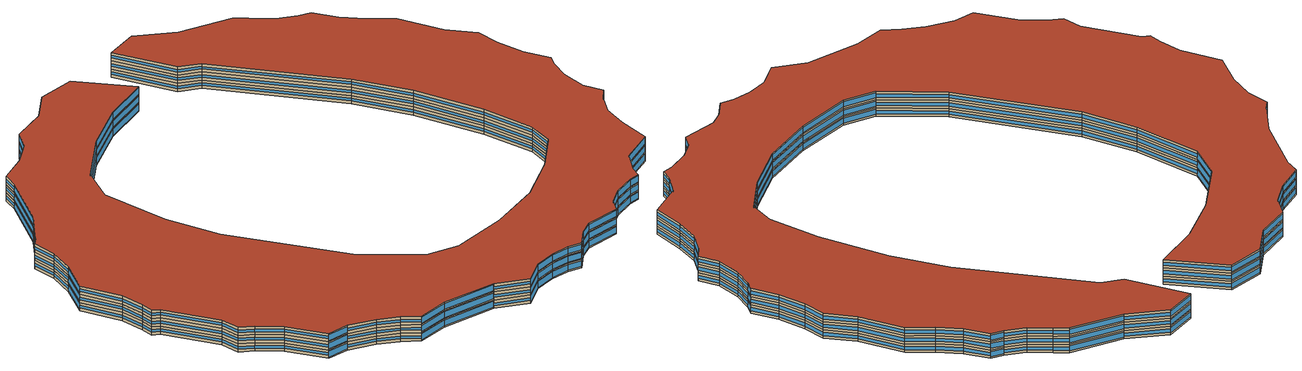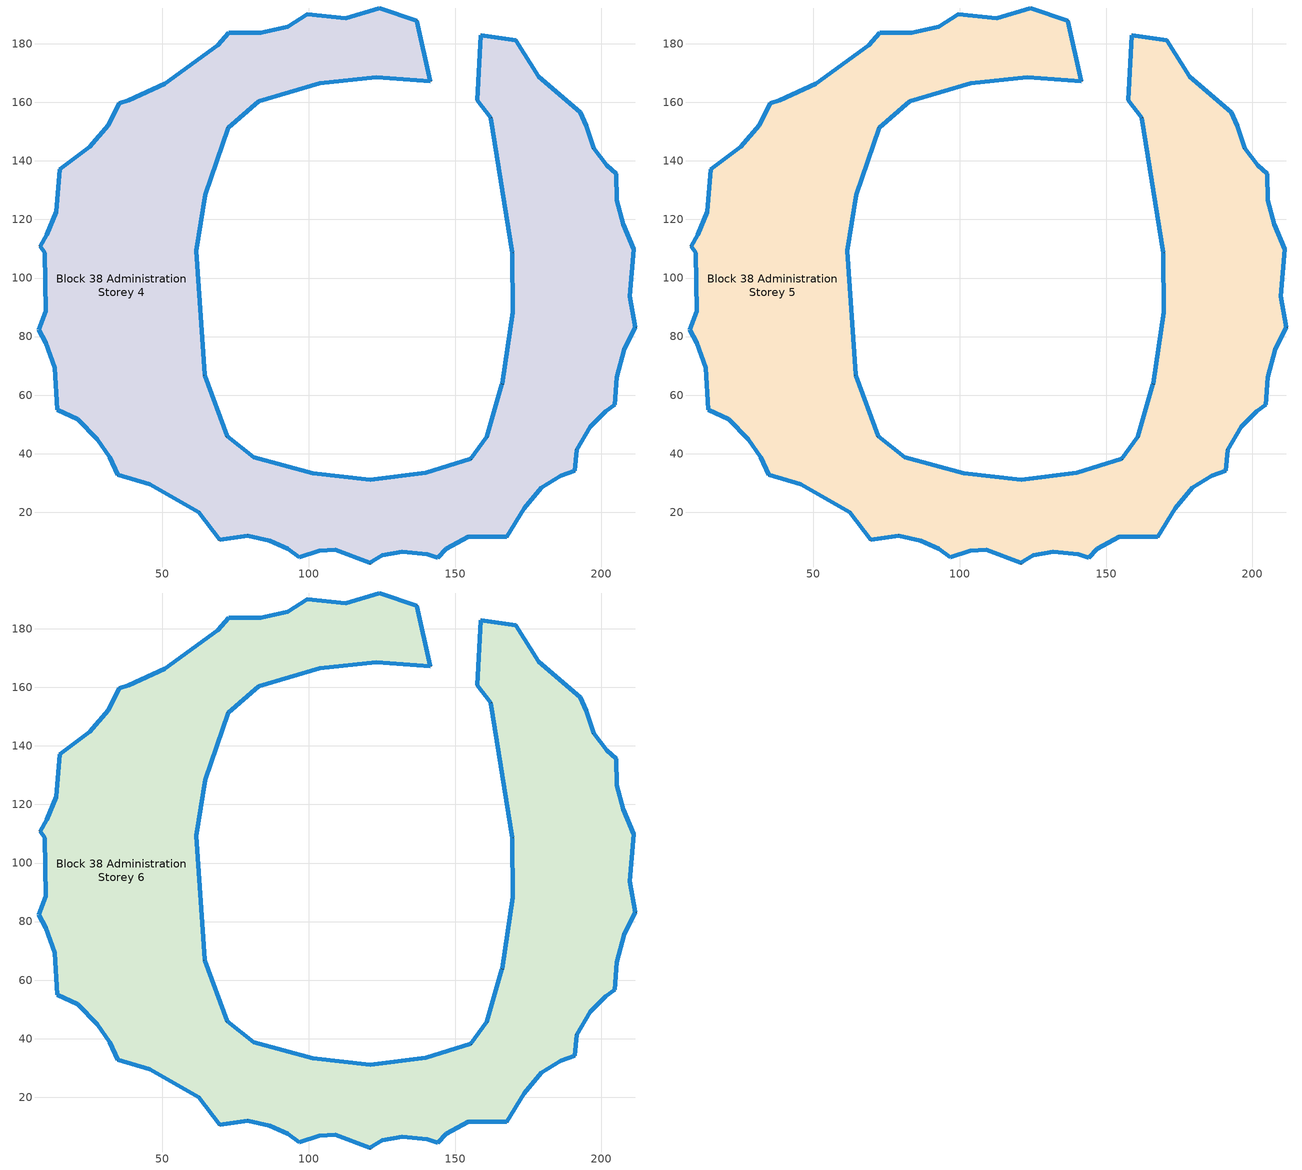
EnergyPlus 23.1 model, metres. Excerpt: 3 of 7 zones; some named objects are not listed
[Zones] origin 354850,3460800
Block 38 Administration Storey 4
 floor outside (Project Floor): 192.75,156.68 194.78,151.99 197.44,144.31 201.84,138.59 205.03,135.55 205.29,126.57 207.46,118.34 211.06,109.75 209.6,93.8 211.55,83.13 207.82,75.65 205.22,66.15 204.52,56.73 201.44,54.45 196.22,49.2 191.64,41.39 190.97,34.19 186.18,32.48 179.46,28.36 173.65,21.35 167.71,11.56 154.47,11.63 147.08,7.52 144.09,4.46 140.49,5.73 132.02,6.51 125.15,5.39 120.83,2.68 109.18,7.16 103.65,6.79 96.76,4.56 92.8,7.5 86.75,10.35 79.15,12.01 69.7,10.59 62.41,20 45.68,29.55 34.87,32.8 32.1,38.71 27.8,44.87 21.14,51.73 14.13,55.04 13.38,69.35 10.26,77.93 7.84,82.29 10.31,88.68 9.83,108.65 8.34,110.89 10.58,114.85 13.83,122.67 14.98,137.07 25.28,144.91 31.57,152.14 35.29,159.74 38.64,160.69 50.91,166.4 68.9,179.56 72.76,183.83 83.62,183.68 92.88,185.77 99.61,190 112.64,188.72 124.21,192.22 137,187.94 141.48,167.14 123.12,168.62 103.85,166.44 83.01,160.3 72.51,151.35 64.67,128.51 61.64,109.26 64.58,66.87 72.19,45.92 81.24,38.81 101.35,33.32 121.12,31.05 140.01,33.56 155.32,38.34 160.85,45.81 166.05,63.81 169.72,88.26 169.62,108.55 162.25,154.66 157.67,160.71 158.84,182.98 170.71,181.15 178.54,168.74 z11.43
 wall outside (Project Wall): 137,187.94 124.21,192.22 112.64,188.72 99.61,190 92.88,185.77 83.62,183.68 72.76,183.83 68.9,179.56 50.91,166.4 38.64,160.69 35.29,159.74 31.57,152.14 25.28,144.91 14.98,137.07 13.83,122.67 10.58,114.85 8.34,110.89 9.83,108.65 10.31,88.68 7.84,82.29 10.26,77.93 13.38,69.35 14.13,55.04 21.14,51.73 27.8,44.87 32.1,38.71 34.87,32.8 45.68,29.55 62.41,20 69.7,10.59 79.15,12.01 86.75,10.35 92.8,7.5 96.76,4.56 103.65,6.79 109.18,7.16 120.83,2.68 125.15,5.39 132.02,6.51 140.49,5.73 144.09,4.46 147.08,7.52 154.47,11.63 167.71,11.56 173.65,21.35 179.46,28.36 186.18,32.48 190.97,34.19 191.64,41.39 196.22,49.2 201.44,54.45 204.52,56.73 205.22,66.15 207.82,75.65 211.55,83.13 209.6,93.8 211.06,109.75 207.46,118.34 205.29,126.57 205.03,135.55 201.84,138.59 197.44,144.31 194.78,151.99 192.75,156.68 178.54,168.74 170.71,181.15 158.84,182.98 157.67,160.71 162.25,154.66 169.62,108.55 169.72,88.26 166.05,63.81 160.85,45.81 155.32,38.34 140.01,33.56 121.12,31.05 101.35,33.32 81.24,38.81 72.19,45.92 64.58,66.87 61.64,109.26 64.67,128.51 72.51,151.35 83.01,160.3 103.85,166.44 123.12,168.62 141.48,167.14 137,187.94 z11.43:14.29
 window (Administration_north_window_construction): 137,187.94 124.21,192.21 / 124.2,192.21 112.64,188.72 / 112.63,188.72 99.61,190 / 99.6,190 92.89,185.78 / 92.88,185.77 83.62,183.69 / 83.61,183.68 72.77,183.83 / 68.89,179.56 50.92,166.4 / 50.9,166.39 38.64,160.69 / 38.64,160.69 35.29,159.74 / 25.27,144.91 14.99,137.07 / 205.03,135.56 201.84,138.59 / 192.75,156.68 178.55,168.73 / 170.71,181.15 158.84,182.98 / 155.31,38.34 140.02,33.57 / 140,33.56 121.13,31.06 / 121.11,31.06 101.36,33.32 / 101.34,33.33 81.25,38.81 / 81.23,38.81 72.2,45.92 z12:13.71
 window (Administration_west_window_construction): 72.76,183.83 68.9,179.57 / 35.29,159.74 31.57,152.14 / 31.57,152.14 25.28,144.91 / 14.98,137.06 13.83,122.68 / 13.83,122.67 10.58,114.85 / 10.58,114.84 8.34,110.89 / 8.34,110.88 9.83,108.65 / 9.83,108.64 10.31,88.69 / 10.31,88.68 7.85,82.29 / 7.85,82.29 10.26,77.93 / 10.26,77.93 13.38,69.35 / 13.38,69.34 14.13,55.05 / 21.14,51.72 27.8,44.87 / 27.8,44.87 32.09,38.72 / 32.1,38.71 34.87,32.8 / 62.41,20 69.7,10.59 / 158.84,182.97 157.67,160.72 / 157.67,160.71 162.25,154.66 / 162.26,154.64 169.61,108.57 / 169.62,108.54 169.72,88.27 / 169.72,88.24 166.05,63.82 / 166.04,63.8 160.85,45.81 / 160.84,45.8 155.32,38.35 z12.43:13.29
 window (Administration_south_window_construction): 14.14,55.04 21.13,51.73 / 34.88,32.8 45.68,29.55 / 45.69,29.54 62.4,20.01 / 69.71,10.59 79.15,12.01 / 79.16,12.01 86.74,10.35 / 86.75,10.35 92.8,7.5 / 92.8,7.5 96.76,4.56 / 96.76,4.56 103.64,6.79 / 103.65,6.79 109.17,7.16 / 109.18,7.16 120.82,2.68 / 120.83,2.68 125.15,5.39 / 125.15,5.39 132.02,6.51 / 132.03,6.51 140.48,5.73 / 140.49,5.73 144.09,4.46 / 147.09,7.53 154.47,11.63 / 154.48,11.63 167.7,11.56 / 179.46,28.37 186.18,32.48 / 186.19,32.49 190.97,34.19 / 201.44,54.45 204.51,56.73 / 72.51,151.36 83,160.29 / 83.02,160.3 103.84,166.44 / 103.86,166.44 123.11,168.61 / 123.13,168.61 141.47,167.14 z11.86:13.86
 window (Administration_east_window_construction): 144.09,4.46 147.08,7.52 / 167.71,11.57 173.65,21.34 / 173.65,21.35 179.46,28.36 / 190.97,34.2 191.64,41.39 / 191.64,41.39 196.22,49.19 / 196.23,49.2 201.43,54.44 / 204.52,56.74 205.22,66.14 / 205.22,66.15 207.82,75.64 / 207.83,75.65 211.54,83.13 / 211.55,83.14 209.6,93.8 / 209.6,93.81 211.06,109.74 / 211.05,109.75 207.46,118.33 / 207.46,118.34 205.29,126.57 / 205.29,126.57 205.03,135.55 / 201.83,138.59 197.44,144.3 / 197.44,144.31 194.79,151.99 / 194.78,152 192.75,156.68 / 178.54,168.74 170.72,181.15 / 72.19,45.93 64.58,66.86 / 64.58,66.89 61.64,109.24 / 61.64,109.27 64.67,128.5 / 64.67,128.52 72.5,151.34 / 141.47,167.15 137,187.93 z12.29:13.43
 roof outside (Project Ceiling): 190.97,34.19 191.64,41.39 196.22,49.2 201.44,54.45 204.52,56.73 205.22,66.15 207.82,75.65 211.55,83.13 209.6,93.8 211.06,109.75 207.46,118.34 205.29,126.57 205.03,135.55 201.84,138.59 197.44,144.31 194.78,151.99 192.75,156.68 178.54,168.74 170.71,181.15 158.84,182.98 157.67,160.71 162.25,154.66 169.62,108.55 169.72,88.26 166.05,63.81 160.85,45.81 155.32,38.34 140.01,33.56 121.12,31.05 101.35,33.32 81.24,38.81 72.19,45.92 64.58,66.87 61.64,109.26 64.67,128.51 72.51,151.35 83.01,160.3 103.85,166.44 123.12,168.62 141.48,167.14 137,187.94 124.21,192.22 112.64,188.72 99.61,190 92.88,185.77 83.62,183.68 72.76,183.83 68.9,179.56 50.91,166.4 38.64,160.69 35.29,159.74 31.57,152.14 25.28,144.91 14.98,137.07 13.83,122.67 10.58,114.85 8.34,110.89 9.83,108.65 10.31,88.68 7.84,82.29 10.26,77.93 13.38,69.35 14.13,55.04 21.14,51.73 27.8,44.87 32.1,38.71 34.87,32.8 45.68,29.55 62.41,20 69.7,10.59 79.15,12.01 86.75,10.35 92.8,7.5 96.76,4.56 103.65,6.79 109.18,7.16 120.83,2.68 125.15,5.39 132.02,6.51 140.49,5.73 144.09,4.46 147.08,7.52 154.47,11.63 167.71,11.56 173.65,21.35 179.46,28.36 186.18,32.48 z14.29
Block 38 Administration Storey 5
 floor outside (Project Floor): 192.75,156.68 194.78,151.99 197.44,144.31 201.84,138.59 205.03,135.55 205.29,126.57 207.46,118.34 211.06,109.75 209.6,93.8 211.55,83.13 207.82,75.65 205.22,66.15 204.52,56.73 201.44,54.45 196.22,49.2 191.64,41.39 190.97,34.19 186.18,32.48 179.46,28.36 173.65,21.35 167.71,11.56 154.47,11.63 147.08,7.52 144.09,4.46 140.49,5.73 132.02,6.51 125.15,5.39 120.83,2.68 109.18,7.16 103.65,6.79 96.76,4.56 92.8,7.5 86.75,10.35 79.15,12.01 69.7,10.59 62.41,20 45.68,29.55 34.87,32.8 32.1,38.71 27.8,44.87 21.14,51.73 14.13,55.04 13.38,69.35 10.26,77.93 7.84,82.29 10.31,88.68 9.83,108.65 8.34,110.89 10.58,114.85 13.83,122.67 14.98,137.07 25.28,144.91 31.57,152.14 35.29,159.74 38.64,160.69 50.91,166.4 68.9,179.56 72.76,183.83 83.62,183.68 92.88,185.77 99.61,190 112.64,188.72 124.21,192.22 137,187.94 141.48,167.14 123.12,168.62 103.85,166.44 83.01,160.3 72.51,151.35 64.67,128.51 61.64,109.26 64.58,66.87 72.19,45.92 81.24,38.81 101.35,33.32 121.12,31.05 140.01,33.56 155.32,38.34 160.85,45.81 166.05,63.81 169.72,88.26 169.62,108.55 162.25,154.66 157.67,160.71 158.84,182.98 170.71,181.15 178.54,168.74 z14.29
 wall outside (Project Wall): 137,187.94 124.21,192.22 112.64,188.72 99.61,190 92.88,185.77 83.62,183.68 72.76,183.83 68.9,179.56 50.91,166.4 38.64,160.69 35.29,159.74 31.57,152.14 25.28,144.91 14.98,137.07 13.83,122.67 10.58,114.85 8.34,110.89 9.83,108.65 10.31,88.68 7.84,82.29 10.26,77.93 13.38,69.35 14.13,55.04 21.14,51.73 27.8,44.87 32.1,38.71 34.87,32.8 45.68,29.55 62.41,20 69.7,10.59 79.15,12.01 86.75,10.35 92.8,7.5 96.76,4.56 103.65,6.79 109.18,7.16 120.83,2.68 125.15,5.39 132.02,6.51 140.49,5.73 144.09,4.46 147.08,7.52 154.47,11.63 167.71,11.56 173.65,21.35 179.46,28.36 186.18,32.48 190.97,34.19 191.64,41.39 196.22,49.2 201.44,54.45 204.52,56.73 205.22,66.15 207.82,75.65 211.55,83.13 209.6,93.8 211.06,109.75 207.46,118.34 205.29,126.57 205.03,135.55 201.84,138.59 197.44,144.31 194.78,151.99 192.75,156.68 178.54,168.74 170.71,181.15 158.84,182.98 157.67,160.71 162.25,154.66 169.62,108.55 169.72,88.26 166.05,63.81 160.85,45.81 155.32,38.34 140.01,33.56 121.12,31.05 101.35,33.32 81.24,38.81 72.19,45.92 64.58,66.87 61.64,109.26 64.67,128.51 72.51,151.35 83.01,160.3 103.85,166.44 123.12,168.62 141.48,167.14 137,187.94 z14.29:17.14
 window (Administration_north_window_construction): 137,187.94 124.21,192.21 / 124.2,192.21 112.64,188.72 / 112.63,188.72 99.61,190 / 99.6,190 92.89,185.78 / 92.88,185.77 83.62,183.69 / 83.61,183.68 72.77,183.83 / 68.89,179.56 50.92,166.4 / 50.9,166.39 38.64,160.69 / 38.64,160.69 35.29,159.74 / 25.27,144.91 14.99,137.07 / 205.03,135.56 201.84,138.59 / 192.75,156.68 178.55,168.73 / 170.71,181.15 158.84,182.98 / 155.31,38.34 140.02,33.57 / 140,33.56 121.13,31.06 / 121.11,31.06 101.36,33.32 / 101.34,33.33 81.25,38.81 / 81.23,38.81 72.2,45.92 z14.86:16.57
 window (Administration_west_window_construction): 72.76,183.83 68.9,179.57 / 35.29,159.74 31.57,152.14 / 31.57,152.14 25.28,144.91 / 14.98,137.06 13.83,122.68 / 13.83,122.67 10.58,114.85 / 10.58,114.84 8.34,110.89 / 8.34,110.88 9.83,108.65 / 9.83,108.64 10.31,88.69 / 10.31,88.68 7.85,82.29 / 7.85,82.29 10.26,77.93 / 10.26,77.93 13.38,69.35 / 13.38,69.34 14.13,55.05 / 21.14,51.72 27.8,44.87 / 27.8,44.87 32.09,38.72 / 32.1,38.71 34.87,32.8 / 62.41,20 69.7,10.59 / 158.84,182.97 157.67,160.72 / 157.67,160.71 162.25,154.66 / 162.26,154.64 169.61,108.57 / 169.62,108.54 169.72,88.27 / 169.72,88.24 166.05,63.82 / 166.04,63.8 160.85,45.81 / 160.84,45.8 155.32,38.35 z15.29:16.14
 window (Administration_south_window_construction): 14.14,55.04 21.13,51.73 / 34.88,32.8 45.68,29.55 / 45.69,29.54 62.4,20.01 / 69.71,10.59 79.15,12.01 / 79.16,12.01 86.74,10.35 / 86.75,10.35 92.8,7.5 / 92.8,7.5 96.76,4.56 / 96.76,4.56 103.64,6.79 / 103.65,6.79 109.17,7.16 / 109.18,7.16 120.82,2.68 / 120.83,2.68 125.15,5.39 / 125.15,5.39 132.02,6.51 / 132.03,6.51 140.48,5.73 / 140.49,5.73 144.09,4.46 / 147.09,7.53 154.47,11.63 / 154.48,11.63 167.7,11.56 / 179.46,28.37 186.18,32.48 / 186.19,32.49 190.97,34.19 / 201.44,54.45 204.51,56.73 / 72.51,151.36 83,160.29 / 83.02,160.3 103.84,166.44 / 103.86,166.44 123.11,168.61 / 123.13,168.61 141.47,167.14 z14.71:16.71
 window (Administration_east_window_construction): 144.09,4.46 147.08,7.52 / 167.71,11.57 173.65,21.34 / 173.65,21.35 179.46,28.36 / 190.97,34.2 191.64,41.39 / 191.64,41.39 196.22,49.19 / 196.23,49.2 201.43,54.44 / 204.52,56.74 205.22,66.14 / 205.22,66.15 207.82,75.64 / 207.83,75.65 211.54,83.13 / 211.55,83.14 209.6,93.8 / 209.6,93.81 211.06,109.74 / 211.05,109.75 207.46,118.33 / 207.46,118.34 205.29,126.57 / 205.29,126.57 205.03,135.55 / 201.83,138.59 197.44,144.3 / 197.44,144.31 194.79,151.99 / 194.78,152 192.75,156.68 / 178.54,168.74 170.72,181.15 / 72.19,45.93 64.58,66.86 / 64.58,66.89 61.64,109.24 / 61.64,109.27 64.67,128.5 / 64.67,128.52 72.5,151.34 / 141.47,167.15 137,187.93 z15.14:16.29
 roof outside (Project Ceiling): 190.97,34.19 191.64,41.39 196.22,49.2 201.44,54.45 204.52,56.73 205.22,66.15 207.82,75.65 211.55,83.13 209.6,93.8 211.06,109.75 207.46,118.34 205.29,126.57 205.03,135.55 201.84,138.59 197.44,144.31 194.78,151.99 192.75,156.68 178.54,168.74 170.71,181.15 158.84,182.98 157.67,160.71 162.25,154.66 169.62,108.55 169.72,88.26 166.05,63.81 160.85,45.81 155.32,38.34 140.01,33.56 121.12,31.05 101.35,33.32 81.24,38.81 72.19,45.92 64.58,66.87 61.64,109.26 64.67,128.51 72.51,151.35 83.01,160.3 103.85,166.44 123.12,168.62 141.48,167.14 137,187.94 124.21,192.22 112.64,188.72 99.61,190 92.88,185.77 83.62,183.68 72.76,183.83 68.9,179.56 50.91,166.4 38.64,160.69 35.29,159.74 31.57,152.14 25.28,144.91 14.98,137.07 13.83,122.67 10.58,114.85 8.34,110.89 9.83,108.65 10.31,88.68 7.84,82.29 10.26,77.93 13.38,69.35 14.13,55.04 21.14,51.73 27.8,44.87 32.1,38.71 34.87,32.8 45.68,29.55 62.41,20 69.7,10.59 79.15,12.01 86.75,10.35 92.8,7.5 96.76,4.56 103.65,6.79 109.18,7.16 120.83,2.68 125.15,5.39 132.02,6.51 140.49,5.73 144.09,4.46 147.08,7.52 154.47,11.63 167.71,11.56 173.65,21.35 179.46,28.36 186.18,32.48 z17.14
Block 38 Administration Storey 6
 floor outside (Project Floor): 192.75,156.68 194.78,151.99 197.44,144.31 201.84,138.59 205.03,135.55 205.29,126.57 207.46,118.34 211.06,109.75 209.6,93.8 211.55,83.13 207.82,75.65 205.22,66.15 204.52,56.73 201.44,54.45 196.22,49.2 191.64,41.39 190.97,34.19 186.18,32.48 179.46,28.36 173.65,21.35 167.71,11.56 154.47,11.63 147.08,7.52 144.09,4.46 140.49,5.73 132.02,6.51 125.15,5.39 120.83,2.68 109.18,7.16 103.65,6.79 96.76,4.56 92.8,7.5 86.75,10.35 79.15,12.01 69.7,10.59 62.41,20 45.68,29.55 34.87,32.8 32.1,38.71 27.8,44.87 21.14,51.73 14.13,55.04 13.38,69.35 10.26,77.93 7.84,82.29 10.31,88.68 9.83,108.65 8.34,110.89 10.58,114.85 13.83,122.67 14.98,137.07 25.28,144.91 31.57,152.14 35.29,159.74 38.64,160.69 50.91,166.4 68.9,179.56 72.76,183.83 83.62,183.68 92.88,185.77 99.61,190 112.64,188.72 124.21,192.22 137,187.94 141.48,167.14 123.12,168.62 103.85,166.44 83.01,160.3 72.51,151.35 64.67,128.51 61.64,109.26 64.58,66.87 72.19,45.92 81.24,38.81 101.35,33.32 121.12,31.05 140.01,33.56 155.32,38.34 160.85,45.81 166.05,63.81 169.72,88.26 169.62,108.55 162.25,154.66 157.67,160.71 158.84,182.98 170.71,181.15 178.54,168.74 z17.14
 wall outside (Project Wall): 137,187.94 124.21,192.22 112.64,188.72 99.61,190 92.88,185.77 83.62,183.68 72.76,183.83 68.9,179.56 50.91,166.4 38.64,160.69 35.29,159.74 31.57,152.14 25.28,144.91 14.98,137.07 13.83,122.67 10.58,114.85 8.34,110.89 9.83,108.65 10.31,88.68 7.84,82.29 10.26,77.93 13.38,69.35 14.13,55.04 21.14,51.73 27.8,44.87 32.1,38.71 34.87,32.8 45.68,29.55 62.41,20 69.7,10.59 79.15,12.01 86.75,10.35 92.8,7.5 96.76,4.56 103.65,6.79 109.18,7.16 120.83,2.68 125.15,5.39 132.02,6.51 140.49,5.73 144.09,4.46 147.08,7.52 154.47,11.63 167.71,11.56 173.65,21.35 179.46,28.36 186.18,32.48 190.97,34.19 191.64,41.39 196.22,49.2 201.44,54.45 204.52,56.73 205.22,66.15 207.82,75.65 211.55,83.13 209.6,93.8 211.06,109.75 207.46,118.34 205.29,126.57 205.03,135.55 201.84,138.59 197.44,144.31 194.78,151.99 192.75,156.68 178.54,168.74 170.71,181.15 158.84,182.98 157.67,160.71 162.25,154.66 169.62,108.55 169.72,88.26 166.05,63.81 160.85,45.81 155.32,38.34 140.01,33.56 121.12,31.05 101.35,33.32 81.24,38.81 72.19,45.92 64.58,66.87 61.64,109.26 64.67,128.51 72.51,151.35 83.01,160.3 103.85,166.44 123.12,168.62 141.48,167.14 137,187.94 z17.14:20
 window (Administration_north_window_construction): 137,187.94 124.21,192.21 / 124.2,192.21 112.64,188.72 / 112.63,188.72 99.61,190 / 99.6,190 92.89,185.78 / 92.88,185.77 83.62,183.69 / 83.61,183.68 72.77,183.83 / 68.89,179.56 50.92,166.4 / 50.9,166.39 38.64,160.69 / 38.64,160.69 35.29,159.74 / 25.27,144.91 14.99,137.07 / 205.03,135.56 201.84,138.59 / 192.75,156.68 178.55,168.73 / 170.71,181.15 158.84,182.98 / 155.31,38.34 140.02,33.57 / 140,33.56 121.13,31.06 / 121.11,31.06 101.36,33.32 / 101.34,33.33 81.25,38.81 / 81.23,38.81 72.2,45.92 z17.71:19.43
 window (Administration_west_window_construction): 72.76,183.83 68.9,179.57 / 35.29,159.74 31.57,152.14 / 31.57,152.14 25.28,144.91 / 14.98,137.06 13.83,122.68 / 13.83,122.67 10.58,114.85 / 10.58,114.84 8.34,110.89 / 8.34,110.88 9.83,108.65 / 9.83,108.64 10.31,88.69 / 10.31,88.68 7.85,82.29 / 7.85,82.29 10.26,77.93 / 10.26,77.93 13.38,69.35 / 13.38,69.34 14.13,55.05 / 21.14,51.72 27.8,44.87 / 27.8,44.87 32.09,38.72 / 32.1,38.71 34.87,32.8 / 62.41,20 69.7,10.59 / 158.84,182.97 157.67,160.72 / 157.67,160.71 162.25,154.66 / 162.26,154.64 169.61,108.57 / 169.62,108.54 169.72,88.27 / 169.72,88.24 166.05,63.82 / 166.04,63.8 160.85,45.81 / 160.84,45.8 155.32,38.35 z18.14:19
 window (Administration_south_window_construction): 14.14,55.04 21.13,51.73 / 34.88,32.8 45.68,29.55 / 45.69,29.54 62.4,20.01 / 69.71,10.59 79.15,12.01 / 79.16,12.01 86.74,10.35 / 86.75,10.35 92.8,7.5 / 92.8,7.5 96.76,4.56 / 96.76,4.56 103.64,6.79 / 103.65,6.79 109.17,7.16 / 109.18,7.16 120.82,2.68 / 120.83,2.68 125.15,5.39 / 125.15,5.39 132.02,6.51 / 132.03,6.51 140.48,5.73 / 140.49,5.73 144.09,4.46 / 147.09,7.53 154.47,11.63 / 154.48,11.63 167.7,11.56 / 179.46,28.37 186.18,32.48 / 186.19,32.49 190.97,34.19 / 201.44,54.45 204.51,56.73 / 72.51,151.36 83,160.29 / 83.02,160.3 103.84,166.44 / 103.86,166.44 123.11,168.61 / 123.13,168.61 141.47,167.14 z17.57:19.57
 window (Administration_east_window_construction): 144.09,4.46 147.08,7.52 / 167.71,11.57 173.65,21.34 / 173.65,21.35 179.46,28.36 / 190.97,34.2 191.64,41.39 / 191.64,41.39 196.22,49.19 / 196.23,49.2 201.43,54.44 / 204.52,56.74 205.22,66.14 / 205.22,66.15 207.82,75.64 / 207.83,75.65 211.54,83.13 / 211.55,83.14 209.6,93.8 / 209.6,93.81 211.06,109.74 / 211.05,109.75 207.46,118.33 / 207.46,118.34 205.29,126.57 / 205.29,126.57 205.03,135.55 / 201.83,138.59 197.44,144.3 / 197.44,144.31 194.79,151.99 / 194.78,152 192.75,156.68 / 178.54,168.74 170.72,181.15 / 72.19,45.93 64.58,66.86 / 64.58,66.89 61.64,109.24 / 61.64,109.27 64.67,128.5 / 64.67,128.52 72.5,151.34 / 141.47,167.15 137,187.93 z18:19.14
 roof outside (Project Flat Roof): 190.97,34.19 191.64,41.39 196.22,49.2 201.44,54.45 204.52,56.73 205.22,66.15 207.82,75.65 211.55,83.13 209.6,93.8 211.06,109.75 207.46,118.34 205.29,126.57 205.03,135.55 201.84,138.59 197.44,144.31 194.78,151.99 192.75,156.68 178.54,168.74 170.71,181.15 158.84,182.98 157.67,160.71 162.25,154.66 169.62,108.55 169.72,88.26 166.05,63.81 160.85,45.81 155.32,38.34 140.01,33.56 121.12,31.05 101.35,33.32 81.24,38.81 72.19,45.92 64.58,66.87 61.64,109.26 64.67,128.51 72.51,151.35 83.01,160.3 103.85,166.44 123.12,168.62 141.48,167.14 137,187.94 124.21,192.22 112.64,188.72 99.61,190 92.88,185.77 83.62,183.68 72.76,183.83 68.9,179.56 50.91,166.4 38.64,160.69 35.29,159.74 31.57,152.14 25.28,144.91 14.98,137.07 13.83,122.67 10.58,114.85 8.34,110.89 9.83,108.65 10.31,88.68 7.84,82.29 10.26,77.93 13.38,69.35 14.13,55.04 21.14,51.73 27.8,44.87 32.1,38.71 34.87,32.8 45.68,29.55 62.41,20 69.7,10.59 79.15,12.01 86.75,10.35 92.8,7.5 96.76,4.56 103.65,6.79 109.18,7.16 120.83,2.68 125.15,5.39 132.02,6.51 140.49,5.73 144.09,4.46 147.08,7.52 154.47,11.63 167.71,11.56 173.65,21.35 179.46,28.36 186.18,32.48 z20
[Building]
Building_1: North Axis=0; Terrain=City; Loads Convergence Tolerance Value=0.04; Temperature Convergence Tolerance Value=0.4; Solar Distribution=FullExterior; Maximum Number of Warmup Days=25; Minimum Number of Warmup Days=6
[Site:Location]
CHN Design_Conditions: Latitude=30; Longitude=114; Time Zone=8; Elevation=12
[SIZINGPERIOD:DESIGNDAY] Day of Month=21; DryBulb Temperature Range Modifier Type=DefaultMultipliers; Humidity Condition Type=Wetbulb; Barometric Pressure=101181; Rain Indicator=No; Snow Indicator=No; Daylight Saving Time Indicator=No; Sky Clearness=0; Begin Environment Reset Mode=FullResetAtBeginEnvironment
Name | Month | Day Type | Maximum DryBulb Temperature | Daily DryBulb Temperature Range | Wetbulb or DewPoint at Maximum DryBulb | Wind Speed | Wind Direction | Solar Model Indicator | ASHRAE Clear Sky Optical Depth for Beam Irradiance taub | ASHRAE Clear Sky Optical Depth for Diffuse Irradiance taud
Ann Htg 99.6% Condns DB | 1 | WinterDesignDay | -10 | 0 | -4.8 | 1 | 340 | ASHRAEClearSky | 0 | 0
Ann Clg .4% Condns DB=>MWB | 7 | SummerDesignDay | 40 | 6.6 | 27.1 | 3.5 | 220 | ASHRAETau | 0.781 | 1.413
[MATERIAL]
DefaultMaterial: Roughness=Rough; Thickness=0.1; Conductivity=0.1; Density=1000; Specific Heat=1000; Thermal Absorptance=0.9; Solar Absorptance=0.7; Visible Absorptance=0.7
[WINDOWMATERIAL:SIMPLEGLAZINGSYSTEM] UFactor=3; Visible Transmittance=0.6
Name | Solar Heat Gain Coefficient
Administration_east_window; Administration_south_window; Administration_west_window | 0.3
Administration_north_window | 0.35
[CONSTRUCTION]
Project Wall; Project Floor; Project Flat Roof; Project Ceiling: DefaultMaterial
Administration_east_window_construction: Administration_east_window
Administration_south_window_construction: Administration_south_window
Administration_west_window_construction: Administration_west_window
Administration_north_window_construction: Administration_north_window
[SPACE] Ceiling Height=autocalculate; Volume=autocalculate; Floor Area=autocalculate; Space Type=Administration
Name | Zone
Block 38 Administration Storey 4_space | Block 38 Administration Storey 4
Block 38 Administration Storey 5_space | Block 38 Administration Storey 5
Block 38 Administration Storey 6_space | Block 38 Administration Storey 6
[SPACELIST]
Administration: Block 38 Administration Storey 0_space, Block 38 Administration Storey 1_space, Block 38 Administration Storey 2_space, Block 38 Administration Storey 3_space, Block 38 Administration Storey 4_space, Block 38 Administration Storey 5_space, Block 38 Administration Storey 6_space
[ZONE] Type=1; Multiplier=1; Ceiling Height=autocalculate; Volume=autocalculate; Floor Area=autocalculate; Part of Total Floor Area=Yes
Block 38 Administration Storey 4; Block 38 Administration Storey 5; Block 38 Administration Storey 6
[PEOPLE]
People_for_administration: Zone or ZoneList or Space or SpaceList=Administration; Number of People Schedule=SeasonalSchedule_Schedule_administration_people; Number of People Calculation Method=People/Area; People per Floor Area=0.125; Fraction Radiant=0.3; Sensible Heat Fraction=autocalculate; Activity Level Schedule=SeasonalSchedule_Schedule_administration_activity; Carbon Dioxide Generation Rate=3.82e-08; Enable ASHRAE 55 Comfort Warnings=No; Mean Radiant Temperature Calculation Type=ZoneAveraged; Clothing Insulation Calculation Method=ClothingInsulationSchedule; Cold Stress Temperature Threshold=15.56; Heat Stress Temperature Threshold=30
[LIGHTS]
Light_for_administration: Zone or ZoneList or Space or SpaceList=Administration; Schedule=SeasonalSchedule_administration_lighting; Design Level Calculation Method=Watts/Area; Watts per Zone Floor Area=8; Return Air Fraction=0; Fraction Radiant=0.32; Fraction Visible=0.25; Fraction Replaceable=1; EndUse Subcategory=General; Return Air Fraction Calculated from Plenum Temperature=No; Return Air Fraction Function of Plenum Temperature Coefficient 1=0; Return Air Fraction Function of Plenum Temperature Coefficient 2=0
[ELECTRICEQUIPMENT]
Equipment_for_administration: Zone or ZoneList or Space or SpaceList=Administration; Schedule=SeasonalSchedule_Schedule_administration_equipment; Design Level Calculation Method=Watts/Area; Watts per Zone Floor Area=15; Fraction Latent=0; Fraction Radiant=0; Fraction Lost=0; EndUse Subcategory=Electric Equipment
[DAYLIGHTING:CONTROLS] Illuminance Setpoint at Reference Point 1=300
Name | Zone or Space | Glare Calculation Daylighting Reference Point | Daylighting Reference Point 1
Dlight_Block 38 Administration Storey 4 | Block 38 Administration Storey 4 | Rpoint_Block 38 Administration Storey 4 | Rpoint_Block 38 Administration Storey 4
Dlight_Block 38 Administration Storey 5 | Block 38 Administration Storey 5 | Rpoint_Block 38 Administration Storey 5 | Rpoint_Block 38 Administration Storey 5
Dlight_Block 38 Administration Storey 6 | Block 38 Administration Storey 6 | Rpoint_Block 38 Administration Storey 6 | Rpoint_Block 38 Administration Storey 6
[HVACTEMPLATE:ZONE:IDEALLOADSAIRSYSTEM] Template Thermostat=Thermostat_for_administration; Maximum Heating Supply Air Temperature=50; Minimum Cooling Supply Air Temperature=13; Maximum Heating Supply Air Humidity Ratio=0.0156; Minimum Cooling Supply Air Humidity Ratio=0.0077; Heating Limit=NoLimit; Cooling Limit=NoLimit; Dehumidification Control Type=ConstantSensibleHeatRatio; Cooling Sensible Heat Ratio=0.7; Dehumidification Setpoint=60; Humidification Control Type=None; Humidification Setpoint=30; Outdoor Air Method=DetailedSpecification; Outdoor Air Flow Rate per Person=0.00944; Outdoor Air Flow Rate per Zone Floor Area=0; Outdoor Air Flow Rate per Zone=0; Design Specification Outdoor Air Object=Ventilation_for_administration; Demand Controlled Ventilation Type=None; Outdoor Air Economizer Type=NoEconomizer; Heat Recovery Type=None; Sensible Heat Recovery Effectiveness=0.7; Latent Heat Recovery Effectiveness=0.65
Block 38 Administration Storey 4; Block 38 Administration Storey 5; Block 38 Administration Storey 6
[DESIGNSPECIFICATION:OUTDOORAIR]
Ventilation_for_administration: Outdoor Air Method=Flow/Person; Outdoor Air Flow per Person=0.00833333; Outdoor Air Flow per Zone Floor Area=0; Outdoor Air Flow per Zone=0; Outdoor Air Flow Air Changes per Hour=0
[SCHEDULE:DAY:HOURLY]
Schedule_administration_lighting_weekday_hourly: 0.2, 0.2, 0.2, 0.2, 0.2, 0.2, 0.2, 0.5, 0.95, 0.95, 0.95, 0.8, 0.8, 0.95, 0.95, 0.95, 0.95, 0.95, 0.3, 0.2, 0.2, 0.2, 0.2, 0.2
Schedule_administration_lighting_holiday_hourly: 0.2, 0.2, 0.2, 0.2, 0.2, 0.2, 0.2, 0.25, 0.475, 0.475, 0.475, 0.4, 0.4, 0.475, 0.475, 0.475, 0.475, 0.475, 0.2, 0.2, 0.2, 0.2, 0.2, 0.2
Schedule_administration_equipment_weekday_hourly: 0.2, 0.2, 0.2, 0.2, 0.2, 0.2, 0.2, 0.5, 0.95, 0.95, 0.95, 0.5, 0.5, 0.95, 0.95, 0.95, 0.95, 0.3, 0.2, 0.2, 0.2, 0.2, 0.2, 0.2
Schedule_administration_equipment_holiday_hourly: 0.2, 0.2, 0.2, 0.2, 0.2, 0.2, 0.2, 0.25, 0.475, 0.475, 0.475, 0.25, 0.25, 0.475, 0.475, 0.475, 0.475, 0.2, 0.2, 0.2, 0.2, 0.2, 0.2, 0.2
Schedule_administration_people_weekday_hourly: 0, 0, 0, 0, 0, 0, 0.1, 0.5, 0.95, 0.95, 0.95, 0.8, 0.8, 0.95, 0.95, 0.95, 0.95, 0.3, 0.1, 0, 0, 0, 0, 0
Schedule_administration_people_holiday_hourly: 0, 0, 0, 0, 0, 0, 0.02, 0.1, 0.19, 0.19, 0.19, 0.16, 0.16, 0.19, 0.19, 0.19, 0.19, 0.06, 0.02, 0, 0, 0, 0, 0
Schedule_administration_activity_weekday_hourly; Schedule_administration_activity_holiday_hourly: 144, 144, 144, 144, 144, 144, 144, 144, 144, 144, 144, 144, 144, 144, 144, 144, 144, 144, 144, 144, 144, 144, 144, 144
[SCHEDULE:WEEK:DAILY]
Schedule_administration_lighting_weekly: Schedule_administration_lighting_holiday_hourly, Schedule_administration_lighting_weekday_hourly, Schedule_administration_lighting_weekday_hourly, Schedule_administration_lighting_weekday_hourly, Schedule_administration_lighting_weekday_hourly, Schedule_administration_lighting_weekday_hourly, Schedule_administration_lighting_holiday_hourly, Schedule_administration_lighting_holiday_hourly, Schedule_administration_lighting_weekday_hourly, Schedule_administration_lighting_weekday_hourly, Schedule_administration_lighting_holiday_hourly, Schedule_administration_lighting_holiday_hourly
Schedule_administration_equipment_weekly: Schedule_administration_equipment_holiday_hourly, Schedule_administration_equipment_weekday_hourly, Schedule_administration_equipment_weekday_hourly, Schedule_administration_equipment_weekday_hourly, Schedule_administration_equipment_weekday_hourly, Schedule_administration_equipment_weekday_hourly, Schedule_administration_equipment_holiday_hourly, Schedule_administration_equipment_holiday_hourly, Schedule_administration_equipment_weekday_hourly, Schedule_administration_equipment_weekday_hourly, Schedule_administration_equipment_holiday_hourly, Schedule_administration_equipment_holiday_hourly
Schedule_administration_people_weekly: Schedule_administration_people_holiday_hourly, Schedule_administration_people_weekday_hourly, Schedule_administration_people_weekday_hourly, Schedule_administration_people_weekday_hourly, Schedule_administration_people_weekday_hourly, Schedule_administration_people_weekday_hourly, Schedule_administration_people_holiday_hourly, Schedule_administration_people_holiday_hourly, Schedule_administration_people_weekday_hourly, Schedule_administration_people_weekday_hourly, Schedule_administration_people_holiday_hourly, Schedule_administration_people_holiday_hourly
Schedule_administration_activity_weekly: Schedule_administration_activity_holiday_hourly, Schedule_administration_activity_weekday_hourly, Schedule_administration_activity_weekday_hourly, Schedule_administration_activity_weekday_hourly, Schedule_administration_activity_weekday_hourly, Schedule_administration_activity_weekday_hourly, Schedule_administration_activity_holiday_hourly, Schedule_administration_activity_holiday_hourly, Schedule_administration_activity_weekday_hourly, Schedule_administration_activity_weekday_hourly, Schedule_administration_activity_holiday_hourly, Schedule_administration_activity_holiday_hourly
[SCHEDULE:YEAR]
SeasonalSchedule_administration_lighting: Schedule_administration_lighting_weekly, 1, 1, 12, 31
SeasonalSchedule_Schedule_administration_equipment: Schedule_administration_equipment_weekly, 1, 1, 12, 31
SeasonalSchedule_Schedule_administration_people: Schedule_administration_people_weekly, 1, 1, 12, 31
SeasonalSchedule_Schedule_administration_activity: Schedule_administration_activity_weekly, 1, 1, 12, 31
